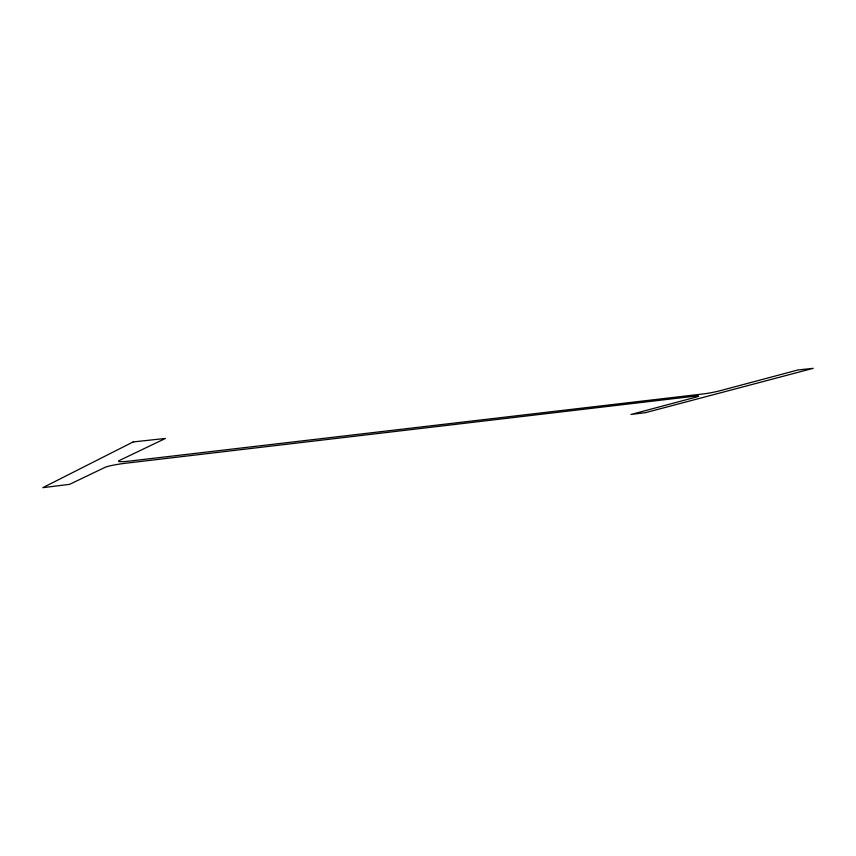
<?xml version="1.0" encoding="UTF-8"?>
<svg xmlns="http://www.w3.org/2000/svg" width="856" height="856" viewBox="0 0 856 856"><rect width="100%" height="100%" fill="white"/><g stroke="black" fill="none" stroke-linecap="round" stroke-linejoin="round"><path stroke-width="1.28" d="M133.14 441.942L42.8 487.674L69.614 484.336L105.192 467.29A16.307 1.53 -8.5 0 1 125.458 463.257L695.179 396.125A11.749 0.845 -10.8 0 1 695.457 397.28L631 414.465L645.52 412.656L813.2 368.326L797.867 369.985L720.067 390.732A12.091 0.888 -10.9 0 1 703.386 393.921L130.294 460.999A16.81 1.637 -8.5 0 1 119.241 460.571L165.422 438.443L133.14 441.942"/></g></svg>
